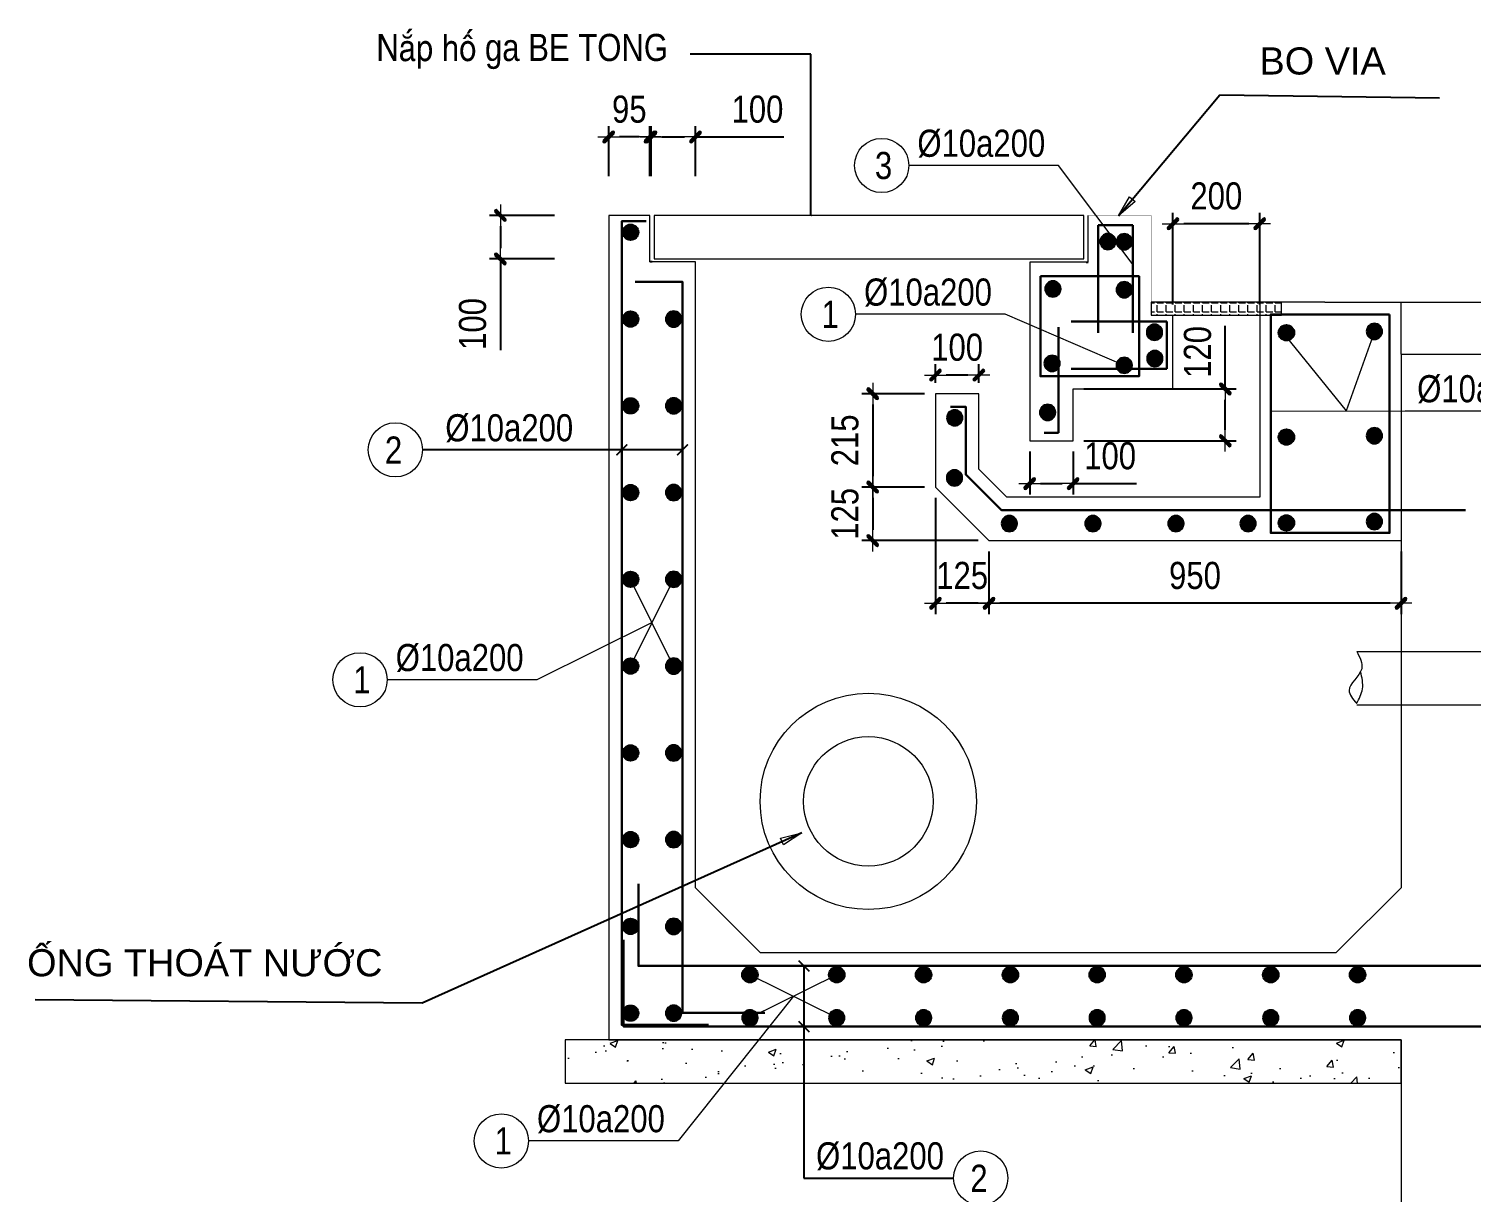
# Model space of a CAD drawing. Header units: millimetres. Extents: x -3568569 to -3536212, y 773195 to 801582.
# Drawn here: x -3541478 to -3538154, y 774930 to 777611 of the extents above; entities that cross this region are included whole.
import ezdxf
from ezdxf.enums import TextEntityAlignment as Align

# ---------------------------------------------------------------- set-up
doc = ezdxf.new("R2010")
doc.units = ezdxf.units.MM
doc.header["$MEASUREMENT"] = 0
doc.layers.get('0').update_dxf_attribs({"lineweight": 9})
doc.layers.get('Defpoints').update_dxf_attribs({"color": 10, "lineweight": 0})
for name, color, linetype, lineweight in [("'S_Concrete_Hatch_252", 252, 'Continuous', 9), ('chunho.q', 1, 'Continuous', 13), ('CTHEP', 4, 'Continuous', 30), ('DBAO', 2, 'Continuous', 13), ('DGIONG', 1, 'Continuous', 13), ('Ghi chu ban ve', 1, 'Continuous', 20), ('KTH', 154, 'Continuous', 15), ('Net cat Betong', 6, 'Continuous', 40), ('STICK', 1, 'Continuous', 9), ('TEXT', 7, 'Continuous', 15)]:
    doc.layers.add(name, color=color, linetype=linetype, lineweight=lineweight)
for name, color, linetype in [('D-TEXT', 1, 'Continuous'), ('MEP-H-TXT25', 7, 'Continuous'), ('Wall Hatch', 134, 'Continuous')]:
    doc.layers.add(name, color=color, linetype=linetype)
doc.styles.add('CHU GHI CHU', font='arial.ttf', dxfattribs={"height": 200})
doc.styles.get("Standard").update_dxf_attribs({"font": 'arial.ttf'})
doc.styles.add('Star-HelCon', font='VHELVCN_0.TTF')
doc.styles.add('TTP-HelCon', font='VHELVCN_0.TTF')
doc.dimstyles.new('DTE-DIM50', dxfattribs={"dimscale": 50, "dimtxt": 2.5, "dimasz": 2.5, "dimexe": 1.25, "dimexo": 0.625, "dimtad": 1, "dimdec": 0, "dimtxsty": 'Standard', "dimcen": 2.5, "dimadec": 0, "dimazin": 0, "dimtfac": 1, "dimtdec": 0, "dimtmove": 0, "dimatfit": 3, "dimldrblk": 'CLOSEDBLANK', "dimfxl": 1, "dimarcsym": 0})
doc.dimstyles.new('TTP-25', dxfattribs={"dimscale": 25, "dimtxt": 2.5, "dimasz": 1, "dimexe": 1, "dimexo": 1, "dimgap": 0.09, "dimtad": 0, "dimdec": 4, "dimrnd": 5, "dimzin": 9, "dimdsep": 46, "dimtxsty": 'TTP-HelCon', "dimblk": 'Stick', "dimcen": 0.09, "dimdle": 1.5, "dimclrd": 256, "dimclre": 256, "dimclrt": 1, "dimadec": 0, "dimazin": 0, "dimtfac": 1, "dimtdec": 4, "dimtmove": 0, "dimatfit": 3, "dimldrblk": 'ARCHTICK', "dimfxl": 1, "dimtvp": 1, "dimtolj": 1, "dimtzin": 0, "dimarcsym": 0})

# ---------------------------------------------------------------- blocks, each defined once
blk = doc.blocks.new('*U317')
at = {"layer": 'Wall Hatch'}
h = blk.add_hatch(color=2, dxfattribs=at)
h.dxf.hatch_style = 1
h.paths.add_polyline_path([(-18, 0, 1), (18, 0, 1)])
at = {"layer": 'D-TEXT'}
blk.add_circle((0, 0), 18, dxfattribs=at)
blk = doc.blocks.new('*U316')
at = {"layer": 'Net cat Betong', "color": 0, "linetype": 'ByBlock', "lineweight": -2, "transparency": 16777216}
for p in [(0, 1800), (0, 1600), (0, 1400), (0, 1200), (0, 1000), (0, 800), (0, 600), (0, 400), (0, 200), (0, 0)]:
    blk.add_blockref('*U317', p, dxfattribs=at)
blk = doc.blocks.new('*U319')
at = {"layer": 'Wall Hatch'}
h = blk.add_hatch(color=2, dxfattribs=at)
h.dxf.hatch_style = 1
h.paths.add_polyline_path([(-18, 0, 1), (18, 0, 1)])
at = {"layer": 'D-TEXT'}
blk.add_circle((0, 0), 18, dxfattribs=at)
blk = doc.blocks.new('*U318')
at = {"layer": 'Net cat Betong', "color": 0, "linetype": 'ByBlock', "lineweight": -2, "transparency": 16777216}
for p in [(0, 1600), (0, 1400), (0, 1200), (0, 1000), (0, 800), (0, 600), (0, 400), (0, 200), (0, 0)]:
    blk.add_blockref('*U319', p, dxfattribs=at)
blk = doc.blocks.new('*U306')
at = {"layer": 'Wall Hatch'}
h = blk.add_hatch(color=2, dxfattribs=at)
h.dxf.hatch_style = 1
h.paths.add_polyline_path([(-18, 0, 1), (18, 0, 1)])
at = {"layer": 'D-TEXT'}
blk.add_circle((0, 0), 18, dxfattribs=at)
blk = doc.blocks.new('*U328')
at = {"layer": 'Net cat Betong', "color": 0, "linetype": 'ByBlock', "lineweight": -2, "transparency": 16777216}
for p in [(0, 1400), (0, 1200), (0, 1000), (0, 800), (0, 600), (0, 400), (0, 200), (0, 0)]:
    blk.add_blockref('*U306', p, dxfattribs=at)
blk = doc.blocks.new('*U308')
at = {"layer": 'Wall Hatch'}
h = blk.add_hatch(color=2, dxfattribs=at)
h.dxf.hatch_style = 1
h.paths.add_polyline_path([(-18, 0, 1), (18, 0, 1)])
at = {"layer": 'D-TEXT'}
blk.add_circle((0, 0), 18, dxfattribs=at)
blk = doc.blocks.new('*U307')
at = {"layer": 'Net cat Betong', "color": 0, "linetype": 'ByBlock', "lineweight": -2, "transparency": 16777216}
for p in [(0, 1400), (0, 1200), (0, 1000), (0, 800), (0, 600), (0, 400), (0, 200), (0, 0)]:
    blk.add_blockref('*U308', p, dxfattribs=at)
blk = doc.blocks.new('*U313')
at = {"layer": 'Wall Hatch'}
h = blk.add_hatch(color=2, dxfattribs=at)
h.dxf.hatch_style = 1
h.paths.add_polyline_path([(-18, 0, 1), (18, 0, 1)])
at = {"layer": 'D-TEXT'}
blk.add_circle((0, 0), 18, dxfattribs=at)
blk = doc.blocks.new('*U312')
at = {"layer": 'Net cat Betong', "color": 0, "linetype": 'ByBlock', "lineweight": -2, "transparency": 16777216}
blk.add_blockref('*U313', (0, 0), dxfattribs=at)
blk = doc.blocks.new('*U315')
at = {"layer": 'Wall Hatch'}
h = blk.add_hatch(color=2, dxfattribs=at)
h.dxf.hatch_style = 1
h.paths.add_polyline_path([(-18, 0, 1), (18, 0, 1)])
at = {"layer": 'D-TEXT'}
blk.add_circle((0, 0), 18, dxfattribs=at)
blk = doc.blocks.new('*U314')
at = {"layer": 'Net cat Betong', "color": 0, "linetype": 'ByBlock', "lineweight": -2, "transparency": 16777216}
blk.add_blockref('*U315', (0, 0), dxfattribs=at)
blk = doc.blocks.new('Stick')
at = {"layer": 'STICK'}
h = blk.add_hatch(color=256, dxfattribs=at)
edge = h.paths.add_edge_path()
edge.add_line((0.3, 0.5), (-0.5, -0.3))
edge.add_arc((-0.4, -0.4), 0.141, 135, 315)
edge.add_line((-0.3, -0.5), (0.5, 0.3))
edge.add_arc((0.4, 0.4), 0.141, 315, 495)
blk.add_line((1, 0), (-1, 0), dxfattribs=at)
blk.add_lwpolyline([(0.3, 0.5), (-0.5, -0.3, 1), (-0.3, -0.5), (0.5, 0.3, 1), (0.3, 0.5, 1)], format="xyb", dxfattribs=at)
blk = doc.blocks.new('*D438')
at = {"layer": 'Defpoints', "color": 0, "ltscale": 0.8, "transparency": 16777216}
for p in [(-3540044.1, 777362), (-3540044.1, 777246.4), (-3539941.6, 777246.4)]:
    blk.add_point(p, dxfattribs=at)
at = {"layer": 'KTH', "lineweight": -2, "ltscale": 0.8, "transparency": 16777216}
for p, q in [((-3540044.1, 777271.4), (-3540044.1, 777387)), ((-3540019.1, 777362), (-3539966.6, 777362)), ((-3539941.6, 777271.4), (-3539941.6, 777387)), ((-3539941.6, 777362), (-3539738.4, 777362))]:
    blk.add_line(p, q, dxfattribs=at)
at = {"layer": 'KTH', "lineweight": -2, "ltscale": 0.8, "transparency": 16777216, "xscale": 25, "yscale": 25, "zscale": 25, "rotation": 180}
blk.add_blockref('Stick', (-3540044.1, 777362), dxfattribs=at)
at = {"layer": 'KTH', "lineweight": -2, "ltscale": 0.8, "transparency": 16777216, "xscale": 25, "yscale": 25, "zscale": 25}
blk.add_blockref('Stick', (-3539941.6, 777362), dxfattribs=at)
at = {"layer": 'KTH', "color": 1, "ltscale": 0.8, "transparency": 16777216, "insert": (-3539798.8, 777425.8), "char_height": 62.5, "attachment_point": 5, "style": 'TTP-HelCon'}
blk.add_mtext('\\A1;100', dxfattribs=at)
blk = doc.blocks.new('_ArchTick')
at = {"color": 0, "linetype": 'ByBlock', "const_width": 0.15}
blk.add_lwpolyline([(-0.5, -0.5), (0.5, 0.5)], dxfattribs=at)
blk = doc.blocks.new('*D439')
at = {"layer": 'Defpoints', "color": 0, "ltscale": 0.8, "transparency": 16777216}
for p in [(-3540141.6, 777362), (-3540141.6, 777246.4), (-3540046.6, 777246.4)]:
    blk.add_point(p, dxfattribs=at)
at = {"layer": 'KTH', "lineweight": -2, "ltscale": 0.8, "transparency": 16777216}
for p, q in [((-3540141.6, 777271.4), (-3540141.6, 777387)), ((-3540071.6, 777362), (-3540116.6, 777362)), ((-3540046.6, 777271.4), (-3540046.6, 777387))]:
    blk.add_line(p, q, dxfattribs=at)
at = {"layer": 'KTH', "lineweight": -2, "ltscale": 0.8, "transparency": 16777216, "xscale": 25, "yscale": 25, "zscale": 25, "rotation": 180}
blk.add_blockref('Stick', (-3540141.6, 777362), dxfattribs=at)
at = {"layer": 'KTH', "lineweight": -2, "ltscale": 0.8, "transparency": 16777216, "xscale": 25, "yscale": 25, "zscale": 25}
blk.add_blockref('Stick', (-3540046.6, 777362), dxfattribs=at)
at = {"layer": 'KTH', "color": 1, "ltscale": 0.8, "transparency": 16777216, "insert": (-3540094.1, 777425.8), "char_height": 62.5, "attachment_point": 5, "style": 'TTP-HelCon'}
blk.add_mtext('\\A1;95', dxfattribs=at)
blk = doc.blocks.new('*D441')
at = {"layer": 'Defpoints', "color": 0, "ltscale": 0.8, "transparency": 16777216}
for p in [(-3540391.1, 777181.2), (-3540241.7, 777181.2), (-3540241.7, 777080.9)]:
    blk.add_point(p, dxfattribs=at)
at = {"layer": 'KTH', "lineweight": -2, "ltscale": 0.8, "transparency": 16777216}
for p, q in [((-3540266.7, 777181.2), (-3540416.1, 777181.2)), ((-3540391.1, 777156.2), (-3540391.1, 777105.9)), ((-3540266.7, 777080.9), (-3540416.1, 777080.9)), ((-3540391.1, 777080.9), (-3540391.1, 776870.7))]:
    blk.add_line(p, q, dxfattribs=at)
at = {"layer": 'KTH', "lineweight": -2, "ltscale": 0.8, "transparency": 16777216, "xscale": 25, "yscale": 25, "zscale": 25}
for p, rotation in [((-3540391.1, 777181.2), 90), ((-3540391.1, 777080.9), 270)]:
    blk.add_blockref('Stick', p, dxfattribs=dict(at, rotation=rotation))
at = {"layer": 'KTH', "color": 1, "ltscale": 0.8, "transparency": 16777216, "insert": (-3540455, 776931), "char_height": 62.5, "attachment_point": 5, "rotation": 90, "style": 'TTP-HelCon'}
blk.add_mtext('\\A1;100', dxfattribs=at)
blk = doc.blocks.new('*D442')
at = {"layer": 'Defpoints', "color": 0, "ltscale": 0.8, "transparency": 16777216}
for p in [(-3539388.8, 776813.1), (-3539388.8, 776770.3), (-3539288.8, 776770.3)]:
    blk.add_point(p, dxfattribs=at)
at = {"layer": 'KTH', "lineweight": -2, "ltscale": 0.8, "transparency": 16777216}
for p, q in [((-3539388.8, 776795.3), (-3539388.8, 776838.1)), ((-3539288.8, 776795.3), (-3539288.8, 776838.1)), ((-3539313.8, 776813.1), (-3539363.8, 776813.1))]:
    blk.add_line(p, q, dxfattribs=at)
at = {"layer": 'KTH', "lineweight": -2, "ltscale": 0.8, "transparency": 16777216, "xscale": 25, "yscale": 25, "zscale": 25, "rotation": 180}
blk.add_blockref('Stick', (-3539388.8, 776813.1), dxfattribs=at)
at = {"layer": 'KTH', "lineweight": -2, "ltscale": 0.8, "transparency": 16777216, "xscale": 25, "yscale": 25, "zscale": 25}
blk.add_blockref('Stick', (-3539288.8, 776813.1), dxfattribs=at)
at = {"layer": 'KTH', "color": 1, "ltscale": 0.8, "transparency": 16777216, "insert": (-3539338.8, 776877), "char_height": 62.5, "attachment_point": 5, "style": 'TTP-HelCon'}
blk.add_mtext('\\A1;100', dxfattribs=at)
blk = doc.blocks.new('*D443')
at = {"layer": 'Defpoints', "color": 0, "ltscale": 0.8, "transparency": 16777216}
for p in [(-3539388.8, 776770.3), (-3539533.3, 776555), (-3539388.8, 776555)]:
    blk.add_point(p, dxfattribs=at)
at = {"layer": 'KTH', "lineweight": -2, "ltscale": 0.8, "transparency": 16777216}
for p, q in [((-3539413.8, 776770.3), (-3539558.3, 776770.3)), ((-3539533.3, 776745.3), (-3539533.3, 776580)), ((-3539413.8, 776555), (-3539558.3, 776555))]:
    blk.add_line(p, q, dxfattribs=at)
at = {"layer": 'KTH', "lineweight": -2, "ltscale": 0.8, "transparency": 16777216, "xscale": 25, "yscale": 25, "zscale": 25}
for p, rotation in [((-3539533.3, 776770.3), 90), ((-3539533.3, 776555), 270)]:
    blk.add_blockref('Stick', p, dxfattribs=dict(at, rotation=rotation))
at = {"layer": 'KTH', "color": 1, "ltscale": 0.8, "transparency": 16777216, "insert": (-3539597.1, 776662.7), "char_height": 62.5, "attachment_point": 5, "rotation": 90, "style": 'TTP-HelCon'}
blk.add_mtext('\\A1;215', dxfattribs=at)
blk = doc.blocks.new('*D444')
at = {"layer": 'Defpoints', "color": 0, "ltscale": 0.8, "transparency": 16777216}
for p in [(-3539388.8, 776555), (-3539533.3, 776431.7), (-3539265.5, 776431.7)]:
    blk.add_point(p, dxfattribs=at)
at = {"layer": 'KTH', "lineweight": -2, "ltscale": 0.8, "transparency": 16777216}
for p, q in [((-3539413.8, 776555), (-3539558.3, 776555)), ((-3539533.3, 776530), (-3539533.3, 776456.7)), ((-3539290.5, 776431.7), (-3539558.3, 776431.7))]:
    blk.add_line(p, q, dxfattribs=at)
at = {"layer": 'KTH', "lineweight": -2, "ltscale": 0.8, "transparency": 16777216, "xscale": 25, "yscale": 25, "zscale": 25}
for p, rotation in [((-3539533.3, 776555), 90), ((-3539533.3, 776431.7), 270)]:
    blk.add_blockref('Stick', p, dxfattribs=dict(at, rotation=rotation))
at = {"layer": 'KTH', "color": 1, "ltscale": 0.8, "transparency": 16777216, "insert": (-3539597.1, 776493.3), "char_height": 62.5, "attachment_point": 5, "rotation": 90, "style": 'TTP-HelCon'}
blk.add_mtext('\\A1;125', dxfattribs=at)
blk = doc.blocks.new('*D445')
at = {"layer": 'Defpoints', "color": 0, "ltscale": 0.8, "transparency": 16777216}
for p in [(-3539265.5, 776431.7), (-3538316.1, 776431.7), (-3539265.5, 776287.1)]:
    blk.add_point(p, dxfattribs=at)
at = {"layer": 'KTH', "lineweight": -2, "ltscale": 0.8, "transparency": 16777216}
for p, q in [((-3539265.5, 776406.7), (-3539265.5, 776262.1)), ((-3538316.1, 776406.7), (-3538316.1, 776262.1)), ((-3538341.1, 776287.1), (-3539240.5, 776287.1))]:
    blk.add_line(p, q, dxfattribs=at)
at = {"layer": 'KTH', "lineweight": -2, "ltscale": 0.8, "transparency": 16777216, "xscale": 25, "yscale": 25, "zscale": 25, "rotation": 180}
blk.add_blockref('Stick', (-3539265.5, 776287.1), dxfattribs=at)
at = {"layer": 'KTH', "lineweight": -2, "ltscale": 0.8, "transparency": 16777216, "xscale": 25, "yscale": 25, "zscale": 25}
blk.add_blockref('Stick', (-3538316.1, 776287.1), dxfattribs=at)
at = {"layer": 'KTH', "color": 1, "ltscale": 0.8, "transparency": 16777216, "insert": (-3538790.8, 776350.9), "char_height": 62.5, "attachment_point": 5, "style": 'TTP-HelCon'}
blk.add_mtext('\\A1;950', dxfattribs=at)
blk = doc.blocks.new('*D446')
at = {"layer": 'Defpoints', "color": 0, "ltscale": 0.8, "transparency": 16777216}
for p in [(-3539388.8, 776555), (-3539265.5, 776431.7), (-3539388.8, 776287.1)]:
    blk.add_point(p, dxfattribs=at)
at = {"layer": 'KTH', "lineweight": -2, "ltscale": 0.8, "transparency": 16777216}
for p, q in [((-3539388.8, 776530), (-3539388.8, 776262.1)), ((-3539265.5, 776406.7), (-3539265.5, 776262.1)), ((-3539290.5, 776287.1), (-3539363.8, 776287.1))]:
    blk.add_line(p, q, dxfattribs=at)
at = {"layer": 'KTH', "lineweight": -2, "ltscale": 0.8, "transparency": 16777216, "xscale": 25, "yscale": 25, "zscale": 25, "rotation": 180}
blk.add_blockref('Stick', (-3539388.8, 776287.1), dxfattribs=at)
at = {"layer": 'KTH', "lineweight": -2, "ltscale": 0.8, "transparency": 16777216, "xscale": 25, "yscale": 25, "zscale": 25}
blk.add_blockref('Stick', (-3539265.5, 776287.1), dxfattribs=at)
at = {"layer": 'KTH', "color": 1, "ltscale": 0.8, "transparency": 16777216, "insert": (-3539327.2, 776350.9), "char_height": 62.5, "attachment_point": 5, "style": 'TTP-HelCon'}
blk.add_mtext('\\A1;125', dxfattribs=at)
blk = doc.blocks.new('*U348')
at = {"layer": 'Wall Hatch'}
h = blk.add_hatch(color=2, dxfattribs=at)
h.dxf.hatch_style = 1
h.paths.add_polyline_path([(-18, 0, 1), (18, 0, 1)])
at = {"layer": 'D-TEXT'}
blk.add_circle((0, 0), 18, dxfattribs=at)
blk = doc.blocks.new('*U347')
at = {"layer": 'Net cat Betong', "color": 0, "linetype": 'ByBlock', "lineweight": -2, "transparency": 16777216}
blk.add_blockref('*U348', (0, 0), dxfattribs=at)
blk = doc.blocks.new('*U309')
at = {"layer": 'Wall Hatch'}
h = blk.add_hatch(color=2, dxfattribs=at)
h.dxf.hatch_style = 1
h.paths.add_polyline_path([(-18, 0, 1), (18, 0, 1)])
at = {"layer": 'D-TEXT'}
blk.add_circle((0, 0), 18, dxfattribs=at)
blk = doc.blocks.new('*U349')
at = {"layer": 'Net cat Betong', "color": 0, "linetype": 'ByBlock', "lineweight": -2, "transparency": 16777216}
blk.add_blockref('*U309', (0, 0), dxfattribs=at)
blk = doc.blocks.new('*U311')
at = {"layer": 'Wall Hatch'}
h = blk.add_hatch(color=2, dxfattribs=at)
h.dxf.hatch_style = 1
h.paths.add_polyline_path([(-18, 0, 1), (18, 0, 1)])
at = {"layer": 'D-TEXT'}
blk.add_circle((0, 0), 18, dxfattribs=at)
blk = doc.blocks.new('*U310')
at = {"layer": 'Net cat Betong', "color": 0, "linetype": 'ByBlock', "lineweight": -2, "transparency": 16777216}
blk.add_blockref('*U311', (0, 0), dxfattribs=at)
blk = doc.blocks.new('*U321')
at = {"layer": 'Wall Hatch'}
h = blk.add_hatch(color=2, dxfattribs=at)
h.dxf.hatch_style = 1
h.paths.add_polyline_path([(-18, 0, 1), (18, 0, 1)])
at = {"layer": 'D-TEXT'}
blk.add_circle((0, 0), 18, dxfattribs=at)
blk = doc.blocks.new('*U320')
at = {"layer": 'Net cat Betong', "color": 0, "linetype": 'ByBlock', "lineweight": -2, "transparency": 16777216}
blk.add_blockref('*U321', (0, 0), dxfattribs=at)
blk = doc.blocks.new('*D447')
at = {"layer": 'Defpoints', "color": 0, "ltscale": 0.8, "transparency": 16777216}
for p in [(-3539171.6, 776661.7), (-3539071.6, 776661.7), (-3539071.6, 776562.9)]:
    blk.add_point(p, dxfattribs=at)
at = {"layer": 'KTH', "lineweight": -2, "ltscale": 0.8, "transparency": 16777216}
for p, q in [((-3539171.6, 776636.7), (-3539171.6, 776537.9)), ((-3539071.6, 776636.7), (-3539071.6, 776537.9)), ((-3539146.6, 776562.9), (-3539096.6, 776562.9)), ((-3539071.6, 776562.9), (-3538925.9, 776562.9))]:
    blk.add_line(p, q, dxfattribs=at)
at = {"layer": 'KTH', "lineweight": -2, "ltscale": 0.8, "transparency": 16777216, "xscale": 25, "yscale": 25, "zscale": 25, "rotation": 180}
blk.add_blockref('Stick', (-3539171.6, 776562.9), dxfattribs=at)
at = {"layer": 'KTH', "lineweight": -2, "ltscale": 0.8, "transparency": 16777216, "xscale": 25, "yscale": 25, "zscale": 25}
blk.add_blockref('Stick', (-3539071.6, 776562.9), dxfattribs=at)
at = {"layer": 'KTH', "color": 1, "ltscale": 0.8, "transparency": 16777216, "insert": (-3538986.3, 776626.8), "char_height": 62.5, "attachment_point": 5, "style": 'TTP-HelCon'}
blk.add_mtext('\\A1;100', dxfattribs=at)
blk = doc.blocks.new('*D448')
at = {"layer": 'Defpoints', "color": 0, "ltscale": 0.8, "transparency": 16777216}
for p in [(-3539071.6, 776781.2), (-3538720.9, 776781.2), (-3539071.6, 776661.7)]:
    blk.add_point(p, dxfattribs=at)
at = {"layer": 'KTH', "lineweight": -2, "ltscale": 0.8, "transparency": 16777216}
for p, q in [((-3538720.9, 776781.2), (-3538720.9, 776926.9)), ((-3539046.6, 776781.2), (-3538695.9, 776781.2)), ((-3538720.9, 776686.7), (-3538720.9, 776756.2)), ((-3539046.6, 776661.7), (-3538695.9, 776661.7))]:
    blk.add_line(p, q, dxfattribs=at)
at = {"layer": 'KTH', "lineweight": -2, "ltscale": 0.8, "transparency": 16777216, "xscale": 25, "yscale": 25, "zscale": 25}
for p, rotation in [((-3538720.9, 776781.2), 90), ((-3538720.9, 776661.7), 270)]:
    blk.add_blockref('Stick', p, dxfattribs=dict(at, rotation=rotation))
at = {"layer": 'KTH', "color": 1, "ltscale": 0.8, "transparency": 16777216, "insert": (-3538784.7, 776866.5), "char_height": 62.5, "attachment_point": 5, "rotation": 90, "style": 'TTP-HelCon'}
blk.add_mtext('\\A1;120', dxfattribs=at)
blk = doc.blocks.new('*U323')
at = {"layer": 'Wall Hatch'}
h = blk.add_hatch(color=2, dxfattribs=at)
h.dxf.hatch_style = 1
h.paths.add_polyline_path([(-18, 0, 1), (18, 0, 1)])
at = {"layer": 'D-TEXT'}
blk.add_circle((0, 0), 18, dxfattribs=at)
blk = doc.blocks.new('*U322')
at = {"layer": 'Net cat Betong', "color": 0, "linetype": 'ByBlock', "lineweight": -2, "transparency": 16777216}
blk.add_blockref('*U323', (0, 0), dxfattribs=at)
blk = doc.blocks.new('*U325')
at = {"layer": 'Wall Hatch'}
h = blk.add_hatch(color=2, dxfattribs=at)
h.dxf.hatch_style = 1
h.paths.add_polyline_path([(-18, 0, 1), (18, 0, 1)])
at = {"layer": 'D-TEXT'}
blk.add_circle((0, 0), 18, dxfattribs=at)
blk = doc.blocks.new('*U324')
at = {"layer": 'Net cat Betong', "color": 0, "linetype": 'ByBlock', "lineweight": -2, "transparency": 16777216}
blk.add_blockref('*U325', (0, 0), dxfattribs=at)
blk = doc.blocks.new('*U327')
at = {"layer": 'Wall Hatch'}
h = blk.add_hatch(color=2, dxfattribs=at)
h.dxf.hatch_style = 1
h.paths.add_polyline_path([(-18, 0, 1), (18, 0, 1)])
at = {"layer": 'D-TEXT'}
blk.add_circle((0, 0), 18, dxfattribs=at)
blk = doc.blocks.new('*U326')
at = {"layer": 'Net cat Betong', "color": 0, "linetype": 'ByBlock', "lineweight": -2, "transparency": 16777216}
blk.add_blockref('*U327', (0, 0), dxfattribs=at)
blk = doc.blocks.new('*U338')
at = {"layer": 'Wall Hatch'}
h = blk.add_hatch(color=2, dxfattribs=at)
h.dxf.hatch_style = 1
h.paths.add_polyline_path([(-18, 0, 1), (18, 0, 1)])
at = {"layer": 'D-TEXT'}
blk.add_circle((0, 0), 18, dxfattribs=at)
blk = doc.blocks.new('*U337')
at = {"layer": 'Net cat Betong', "color": 0, "linetype": 'ByBlock', "lineweight": -2, "transparency": 16777216}
blk.add_blockref('*U338', (0, 0), dxfattribs=at)
blk = doc.blocks.new('*U340')
at = {"layer": 'Wall Hatch'}
h = blk.add_hatch(color=2, dxfattribs=at)
h.dxf.hatch_style = 1
h.paths.add_polyline_path([(-18, 0, 1), (18, 0, 1)])
at = {"layer": 'D-TEXT'}
blk.add_circle((0, 0), 18, dxfattribs=at)
blk = doc.blocks.new('*U339')
at = {"layer": 'Net cat Betong', "color": 0, "linetype": 'ByBlock', "lineweight": -2, "transparency": 16777216}
blk.add_blockref('*U340', (0, 0), dxfattribs=at)
blk = doc.blocks.new('*U342')
at = {"layer": 'Wall Hatch'}
h = blk.add_hatch(color=2, dxfattribs=at)
h.dxf.hatch_style = 1
h.paths.add_polyline_path([(-18, 0, 1), (18, 0, 1)])
at = {"layer": 'D-TEXT'}
blk.add_circle((0, 0), 18, dxfattribs=at)
blk = doc.blocks.new('*U341')
at = {"layer": 'Net cat Betong', "color": 0, "linetype": 'ByBlock', "lineweight": -2, "transparency": 16777216}
blk.add_blockref('*U342', (0, 0), dxfattribs=at)
blk = doc.blocks.new('*U344')
at = {"layer": 'Wall Hatch'}
h = blk.add_hatch(color=2, dxfattribs=at)
h.dxf.hatch_style = 1
h.paths.add_polyline_path([(-18, 0, 1), (18, 0, 1)])
at = {"layer": 'D-TEXT'}
blk.add_circle((0, 0), 18, dxfattribs=at)
blk = doc.blocks.new('*U343')
at = {"layer": 'Net cat Betong', "color": 0, "linetype": 'ByBlock', "lineweight": -2, "transparency": 16777216}
blk.add_blockref('*U344', (0, 0), dxfattribs=at)
blk = doc.blocks.new('*U346')
at = {"layer": 'Wall Hatch'}
h = blk.add_hatch(color=2, dxfattribs=at)
h.dxf.hatch_style = 1
h.paths.add_polyline_path([(-18, 0, 1), (18, 0, 1)])
at = {"layer": 'D-TEXT'}
blk.add_circle((0, 0), 18, dxfattribs=at)
blk = doc.blocks.new('*U345')
at = {"layer": 'Net cat Betong', "color": 0, "linetype": 'ByBlock', "lineweight": -2, "transparency": 16777216}
blk.add_blockref('*U346', (0, 0), dxfattribs=at)
blk = doc.blocks.new('*U353')
at = {"layer": 'Wall Hatch'}
h = blk.add_hatch(color=2, dxfattribs=at)
h.dxf.hatch_style = 1
h.paths.add_polyline_path([(-18, 0, 1), (18, 0, 1)])
at = {"layer": 'D-TEXT'}
blk.add_circle((0, 0), 18, dxfattribs=at)
blk = doc.blocks.new('*U352')
at = {"layer": 'Net cat Betong', "color": 0, "linetype": 'ByBlock', "lineweight": -2, "transparency": 16777216}
blk.add_blockref('*U353', (0, 0), dxfattribs=at)
blk = doc.blocks.new('*U355')
at = {"layer": 'Wall Hatch'}
h = blk.add_hatch(color=2, dxfattribs=at)
h.dxf.hatch_style = 1
h.paths.add_polyline_path([(-18, 0, 1), (18, 0, 1)])
at = {"layer": 'D-TEXT'}
blk.add_circle((0, 0), 18, dxfattribs=at)
blk = doc.blocks.new('*U354')
at = {"layer": 'Net cat Betong', "color": 0, "linetype": 'ByBlock', "lineweight": -2, "transparency": 16777216}
blk.add_blockref('*U355', (0, 0), dxfattribs=at)
blk = doc.blocks.new('*U357')
at = {"layer": 'Wall Hatch'}
h = blk.add_hatch(color=2, dxfattribs=at)
h.dxf.hatch_style = 1
h.paths.add_polyline_path([(-18, 0, 1), (18, 0, 1)])
at = {"layer": 'D-TEXT'}
blk.add_circle((0, 0), 18, dxfattribs=at)
blk = doc.blocks.new('*U356')
at = {"layer": 'Net cat Betong', "color": 0, "linetype": 'ByBlock', "lineweight": -2, "transparency": 16777216}
blk.add_blockref('*U357', (0, 0), dxfattribs=at)
blk = doc.blocks.new('*U359')
at = {"layer": 'Wall Hatch'}
h = blk.add_hatch(color=2, dxfattribs=at)
h.dxf.hatch_style = 1
h.paths.add_polyline_path([(-18, 0, 1), (18, 0, 1)])
at = {"layer": 'D-TEXT'}
blk.add_circle((0, 0), 18, dxfattribs=at)
blk = doc.blocks.new('*U358')
at = {"layer": 'Net cat Betong', "color": 0, "linetype": 'ByBlock', "lineweight": -2, "transparency": 16777216}
blk.add_blockref('*U359', (0, 0), dxfattribs=at)
blk = doc.blocks.new('*U361')
at = {"layer": 'Wall Hatch'}
h = blk.add_hatch(color=2, dxfattribs=at)
h.dxf.hatch_style = 1
h.paths.add_polyline_path([(-18, 0, 1), (18, 0, 1)])
at = {"layer": 'D-TEXT'}
blk.add_circle((0, 0), 18, dxfattribs=at)
blk = doc.blocks.new('*U360')
at = {"layer": 'Net cat Betong', "color": 0, "linetype": 'ByBlock', "lineweight": -2, "transparency": 16777216}
blk.add_blockref('*U361', (0, 0), dxfattribs=at)
blk = doc.blocks.new('*U363')
at = {"layer": 'Wall Hatch'}
h = blk.add_hatch(color=2, dxfattribs=at)
h.dxf.hatch_style = 1
h.paths.add_polyline_path([(-18, 0, 1), (18, 0, 1)])
at = {"layer": 'D-TEXT'}
blk.add_circle((0, 0), 18, dxfattribs=at)
blk = doc.blocks.new('*U362')
at = {"layer": 'Net cat Betong', "color": 0, "linetype": 'ByBlock', "lineweight": -2, "transparency": 16777216}
blk.add_blockref('*U363', (0, 0), dxfattribs=at)
blk = doc.blocks.new('*U365')
at = {"layer": 'Wall Hatch'}
h = blk.add_hatch(color=2, dxfattribs=at)
h.dxf.hatch_style = 1
h.paths.add_polyline_path([(-18, 0, 1), (18, 0, 1)])
at = {"layer": 'D-TEXT'}
blk.add_circle((0, 0), 18, dxfattribs=at)
blk = doc.blocks.new('*U364')
at = {"layer": 'Net cat Betong', "color": 0, "linetype": 'ByBlock', "lineweight": -2, "transparency": 16777216}
blk.add_blockref('*U365', (0, 0), dxfattribs=at)
blk = doc.blocks.new('*D452')
at = {"layer": 'Defpoints', "color": 0, "ltscale": 0.8, "transparency": 16777216}
for p in [(-3538841.6, 777162), (-3538841.6, 776951.2), (-3538641.6, 776951.2)]:
    blk.add_point(p, dxfattribs=at)
at = {"layer": 'KTH', "lineweight": -2, "ltscale": 0.8, "transparency": 16777216}
for p, q in [((-3538841.6, 776976.2), (-3538841.6, 777187)), ((-3538666.6, 777162), (-3538816.6, 777162)), ((-3538641.6, 776976.2), (-3538641.6, 777187))]:
    blk.add_line(p, q, dxfattribs=at)
at = {"layer": 'KTH', "lineweight": -2, "ltscale": 0.8, "transparency": 16777216, "xscale": 25, "yscale": 25, "zscale": 25, "rotation": 180}
blk.add_blockref('Stick', (-3538841.6, 777162), dxfattribs=at)
at = {"layer": 'KTH', "lineweight": -2, "ltscale": 0.8, "transparency": 16777216, "xscale": 25, "yscale": 25, "zscale": 25}
blk.add_blockref('Stick', (-3538641.6, 777162), dxfattribs=at)
at = {"layer": 'KTH', "color": 1, "ltscale": 0.8, "transparency": 16777216, "insert": (-3538741.6, 777225.8), "char_height": 62.5, "attachment_point": 5, "style": 'TTP-HelCon'}
blk.add_mtext('\\A1;200', dxfattribs=at)

msp = doc.modelspace()

# ---------------------------------------------------------------- hatches: boundary and pattern name
at = {"layer": "'S_Concrete_Hatch_252"}
h = msp.add_hatch(dxfattribs=at)
h.set_pattern_fill('ANGLE', color=256, scale=3)
h.set_pattern_definition([(0, (-3562976.547, 771070.677), (0, 20.955), [15.24, -5.715]), (90, (-3562976.547, 771070.677), (-20.955, 1e-15), [15.24, -5.715])])
h.paths.add_polyline_path([(-3538891.59714, 776981.20064), (-3538591.59714, 776981.20064), (-3538591.59714, 776951.20064), (-3538891.59714, 776951.20064)])
h = msp.add_hatch(dxfattribs=at)
h.set_pattern_fill('AR-CONC', color=256)
h.set_pattern_definition([(50, (-3562976.55, 770970.68), (182.1847, -15.9391), [19.05, -209.55]), (355, (-3562976.55, 770970.68), (-35.2434, 191.0568), [15.24, -167.6406]), (100.45144, (-3562961.36, 770969.35), (146.9412, 175.1178), [16.19, -178.0902]), (46.1842, (-3562976.55, 771021.48), (271.079, -42.0423), [28.575, -314.325]), (96.6356, (-3562953.96, 771017.97), (237.404, 247.426), [24.285, -267.1356]), (351.1842, (-3562976.55, 771021.48), (237.404, 247.426), [22.86, -251.4597]), (21, (-3562951.15, 771008.78), (151.6144, -102.2652), [19.05, -209.55]), (326, (-3562951.15, 771008.78), (61.802, 184.188), [15.24, -167.64]), (71.45144, (-3562938.51, 771000.26), (213.4164, 81.9228), [16.19, -178.09]), (37.5, (-3562976.547, 770970.68), (3.0886, 84.55504), [0, -165.608, 0, -170.18, 0, -168.275]), (7.5, (-3562976.55, 770970.68), (66.81966, 100.18057), [0, -97.028, 0, -161.798, 0, -64.135]), (327.5, (-3563033.19, 770970.68), (135.5906, -5.72874), [0, -63.5, 0, -198.12, 0, -262.89]), (317.5, (-3563058.59, 770970.68), (148.1292, 25.4265), [0, -82.55, 0, -131.572, 0, -186.69])])
h.paths.add_polyline_path([(-3538316.07543, 775281.20064), (-3540241.59714, 775281.20064), (-3540241.59714, 775181.20064), (-3538316.07543, 775181.20064)])

# ---------------------------------------------------------------- linework, layer by layer
for p, q in [((-3538418.23919, 776176.1756), (-3537163.8442, 776176.1756)), ((-3537163.8442, 776052.29), (-3538418.23919, 776052.29))]:
    msp.add_line(p, q, dxfattribs=at)
for points in [[(-3538591.59714, 776981.20064), (-3538891.59714, 776981.20064), (-3538891.59714, 776951.20064), (-3538591.59714, 776951.20064)], [(-3538316.07543, 775281.20064), (-3540241.59714, 775281.20064), (-3540241.59714, 775181.20064), (-3538316.07543, 775181.20064)]]:
    msp.add_lwpolyline(points, close=True, dxfattribs=at)
msp.add_lwpolyline([(-3538841.59714, 776951.20064), (-3538591.59714, 776951.20064), (-3538591.59714, 776981.20064), (-3538841.59714, 776981.20064)], dxfattribs=at)
for radius in [249.29715, 149.29715]:
    msp.add_circle((-3539543.42234, 775830.49757), radius, dxfattribs=at)
for points in [[(-3538418.23919, 776176.1756), (-3538406.69595, 776136.05447), (-3538435.62592, 776086.46093), (-3538418.23919, 776056.1756)], [(-3538418.80416, 776056.17455), (-3538404.70635, 776089.81547), (-3538409.27768, 776129.38285)]]:
    msp.add_spline(points, degree=3, dxfattribs=at)
at = {"layer": 'CTHEP', "ltscale": 0.8}
for p, q in [((-3539013.54035, 777158.43278), (-3538934.33731, 777158.43278)), ((-3539013.54035, 776910.83671), (-3539013.54035, 777158.43278)), ((-3538934.33731, 777158.43278), (-3538934.33731, 776910.83671)), ((-3539017.29293, 777041.19462), (-3539146.90571, 777041.19462)), ((-3539076.07003, 776936.4362), (-3538855.49326, 776936.4362)), ((-3538855.49326, 776936.4362), (-3538855.49326, 776827.50155)), ((-3538855.49326, 776827.50155), (-3539076.07003, 776827.50155)), ((-3539105.42131, 776680.17662), (-3539138.28675, 776679.73821))]:
    msp.add_line(p, q, dxfattribs=at)
at = {"layer": 'CTHEP'}
msp.add_line((-3539105.42131, 776923.74107), (-3539105.42131, 776680.17662), dxfattribs=at)
for points in [[(-3539911.59714, 775315.36789), (-3540111.59714, 775315.36789), (-3540111.59714, 775681.71305), (-3540111.59714, 777167.87699), (-3540055.06564, 777167.87699)], [(-3539782.13588, 775342.89277), (-3539971.59714, 775342.89277), (-3539971.59714, 775681.51101), (-3539971.59714, 777028.16979), (-3540080.84292, 777028.16979)], [(-3540073.17883, 775640.6619), (-3540073.17883, 775451.20064), (-3538055.47268, 775451.20064), (-3538055.47268, 775451.20064)], [(-3540107.42989, 775511.20064), (-3540107.42989, 775311.20064), (-3538064.58228, 775311.20064), (-3538064.58228, 775311.20064)]]:
    msp.add_lwpolyline(points, dxfattribs=at)
at = {"layer": 'CTHEP', "ltscale": 0.8}
for points in [[(-3539146.90571, 777041.19462), (-3538919.69212, 777041.19462), (-3538919.69212, 776810.34079), (-3539146.90571, 776810.34079)], [(-3538342.53751, 776952.92346), (-3538616.2094, 776952.92346), (-3538616.2094, 776449.47418), (-3538342.53751, 776449.47418)]]:
    msp.add_lwpolyline(points, close=True, dxfattribs=at)
at = {"layer": 'CTHEP', "color": 2, "ltscale": 0.8, "flags": 128}
msp.add_lwpolyline([(-3538167.22795, 776501.68607), (-3539236.52356, 776501.68607), (-3539318.83053, 776583.99305), (-3539318.83053, 776740.31715), (-3539353.83053, 776740.31715)], dxfattribs=at)
at = {"layer": 'DBAO'}
for p, q in [((-3540046.59714, 777074.06473), (-3540046.59714, 777181.20064)), ((-3539036.59714, 777073.19559), (-3539036.59714, 777181.09874)), ((-3539941.59714, 777074.06473), (-3540041.59714, 777074.06473)), ((-3539941.59714, 776981.20064), (-3539941.59714, 777074.06473)), ((-3538641.59714, 776981.20064), (-3538641.59714, 776692.78714)), ((-3538316.07543, 776861.20064), (-3538316.07543, 775631.20064)), ((-3538316.07543, 776861.20064), (-3537190.99594, 776861.20064)), ((-3539388.83053, 776770.31715), (-3539388.83053, 776554.9981)), ((-3539388.83053, 776554.9981), (-3539265.51851, 776431.68607)), ((-3539265.51851, 776431.68607), (-3538316.07543, 776431.68607)), ((-3538316.07543, 776431.68607), (-3538316.07543, 775631.20064)), ((-3539941.59714, 775631.20064), (-3539791.59714, 775481.20064)), ((-3538316.07543, 775631.20064), (-3538466.07543, 775481.20064)), ((-3538316.07543, 775281.20064), (-3538316.07543, 774719.77597))]:
    msp.add_line(p, q, dxfattribs=at)
for points in [[(-3540046.59714, 777181.20064), (-3540141.59714, 777181.20064), (-3540141.59714, 775681.20064)], [(-3539041.59714, 777073.19559), (-3539171.59714, 777073.19559), (-3539171.59714, 776661.66464), (-3539071.59714, 776661.66464), (-3539071.59714, 776781.20064), (-3538841.59714, 776781.20064), (-3538841.59714, 776951.20064)], [(-3539941.59714, 775681.20064), (-3539941.59714, 776981.20064)], [(-3538641.59714, 776951.20064), (-3538641.59714, 776531.68607), (-3539224.09715, 776531.68607)], [(-3538841.59714, 776781.20064), (-3538841.59714, 776951.20064)], [(-3540141.59714, 775681.20064), (-3540141.59714, 775281.20064), (-3538316.07543, 775281.20064)], [(-3539941.59714, 775631.20064), (-3539941.59714, 775681.20064)], [(-3538466.07543, 775481.20064), (-3539791.59714, 775481.20064)]]:
    msp.add_lwpolyline(points, dxfattribs=at)
at = {"layer": 'DBAO', "const_width": 1, "flags": 128}
msp.add_lwpolyline([(-3538841.59714, 776951.20064), (-3538891.59714, 776951.20064), (-3538891.59714, 777181.09874), (-3539036.59714, 777181.09874)], dxfattribs=at)
at = {"layer": 'DBAO', "flags": 128}
msp.add_lwpolyline([(-3539141.59714, 776531.68607), (-3539224.09715, 776531.68607), (-3539288.83053, 776596.41946), (-3539288.83053, 776770.31715), (-3539388.83053, 776770.31715)], dxfattribs=at)
at = {"layer": 'DGIONG'}
for p, q in [((-3538491.59714, 776981.20064), (-3538641.59714, 776981.20064)), ((-3538491.59714, 776981.20064), (-3537190.99594, 776981.20064)), ((-3538316.07543, 776861.20064), (-3538316.07543, 776981.20064)), ((-3538594.04927, 776917.31031), (-3538442.25569, 776730.46454)), ((-3538377.41796, 776913.92735), (-3538442.25569, 776730.46454)), ((-3539991.96605, 776142.34362), (-3540091.22823, 776342.34362)), ((-3540091.22823, 776142.34362), (-3539991.96605, 776342.34362)), ((-3539616.15521, 775430.83173), (-3539816.15521, 775331.56956)), ((-3539616.15521, 775331.56956), (-3539816.15521, 775430.83173))]:
    msp.add_line(p, q, dxfattribs=at)
for points in [[(-3538933.34722, 777067.12635), (-3539105.25714, 777296.32961), (-3539450.0341, 777296.32961)], [(-3538953.71614, 776835.64033), (-3539228.09324, 776953.30448), (-3539572.8702, 776953.30448)], [(-3538616.2094, 776730.30794), (-3538306.64407, 776730.46454), (-3537961.8671, 776730.46454)], [(-3540041.71299, 776242.57704), (-3540307.22733, 776110.79939), (-3540652.00429, 776110.79939)], [(-3539716.15521, 775381.20064), (-3539981.66955, 775047.79774), (-3540326.44651, 775047.79774)]]:
    msp.add_lwpolyline(points, dxfattribs=at)
msp.add_lwpolyline([(-3539046.59714, 777181.20064), (-3540036.59714, 777181.20064), (-3540036.59714, 777080.8667), (-3539046.59714, 777080.8667)], close=True, dxfattribs=at)
for centre in [(-3539512.5341, 777296.32961), (-3539635.3702, 776953.30448), (-3540633.21097, 776640.81797), (-3540714.50429, 776110.79939), (-3540388.94651, 775047.79774), (-3539284.36979, 774962.16014)]:
    msp.add_circle(centre, 62.5, dxfattribs=at)
at = {"layer": 'MEP-H-TXT25', "color": 2, "ltscale": 0.8}
for p, q in [((-3540041.59714, 777074.06473), (-3540046.59714, 777074.06473)), ((-3539041.59714, 777073.19559), (-3539036.59714, 777073.19559))]:
    msp.add_line(p, q, dxfattribs=at)

# ---------------------------------------------------------------- block references
at = {"layer": 'Net cat Betong', "color": 2}
for name, p in [('*U316', (-3540091.22823, 775342.34362)), ('*U314', (-3538580.12514, 776910.87277)), ('*U364', (-3538580.12514, 776670.16882)), ('*U360', (-3538580.12514, 776472.33459))]:
    msp.add_blockref(name, p, dxfattribs=at)
at = {"layer": 'Net cat Betong', "color": 2, "xscale": -1}
for name, p in [('*U324', (-3538991.41455, 777120.91373)), ('*U322', (-3538953.71614, 777120.45014)), ('*U326', (-3539118.06639, 777011.74214)), ('*U320', (-3538953.71614, 777009.80792)), ('*U318', (-3539991.96605, 775342.34362)), ('*U343', (-3538884.07177, 776911.78322)), ('*U312', (-3538377.41796, 776913.92735)), ('*U349', (-3539120.09961, 776840.2015)), ('*U345', (-3538883.26787, 776851.25567)), ('*U347', (-3538953.71614, 776835.64033)), ('*U337', (-3539344.35948, 776714.68043)), ('*U310', (-3539130.24354, 776727.14471)), ('*U362', (-3538377.41796, 776673.2234)), ('*U339', (-3539344.87803, 776576.17483)), ('*U358', (-3538377.41796, 776475.38917)), ('*U341', (-3539218.51461, 776470.9541)), ('*U352', (-3539025.91496, 776470.9541)), ('*U354', (-3538834.61628, 776470.9541)), ('*U356', (-3538668.50253, 776470.9541))]:
    msp.add_blockref(name, p, dxfattribs=at)
at = {"layer": 'Net cat Betong', "color": 2, "rotation": 270}
msp.add_blockref('*U307', (-3539816.15521, 775430.83173), dxfattribs=at)
at = {"layer": 'Net cat Betong', "color": 2, "xscale": -1, "rotation": 270}
msp.add_blockref('*U328', (-3539816.15521, 775331.56956), dxfattribs=at)

# ---------------------------------------------------------------- texts
at = {"layer": 'chunho.q', "style": 'TTP-HelCon'}
for s, p in [('Naép hoá ga BE TONG', (-3540676.6532, 777537.17069)), ('Þ10a200', (-3539430.4196, 777316.32961)), ('Þ10a200', (-3539553.25571, 776973.30448)), ('Þ10a200', (-3538278.81493, 776750.46454)), ('Þ10a200', (-3540518.08684, 776660.4657)), ('Þ10a200', (-3540632.3898, 776130.79939)), ('Þ10a200', (-3540306.83201, 775067.79774)), ('Þ10a200', (-3539663.81762, 774982.16014))]:
    msp.add_text(s, height=62.5, dxfattribs=at).set_placement(p)
at = {"layer": 'Ghi chu ban ve', "style": 'CHU GHI CHU'}
for s, p in [('BO VIA', (-3538642.27519, 777506.05893)), ('ỐNG THOÁT NƯỚC', (-3541481.76779, 775427.28495))]:
    msp.add_text(s, height=62.5, dxfattribs=at).set_placement(p)
at = {"layer": 'TEXT', "color": 1, "style": 'Star-HelCon'}
for s, p in [('3', (-3539508.36743, 777296.32961)), ('1', (-3539631.20354, 776953.30448)), ('2', (-3540637.37764, 776640.81797)), ('1', (-3540710.33763, 776110.79939)), ('1', (-3540384.77984, 775047.79701)), ('2', (-3539288.53646, 774962.16014))]:
    msp.add_text(s, height=62.5, dxfattribs=at).set_placement(p, align=Align.MIDDLE)

# ---------------------------------------------------------------- dimensions: what is measured, and where the dimension line sits
at = {"layer": 'KTH', "color": 2, "ltscale": 0.8}
for base, p1, p2, angle, picture, middle in [((-3540141.59714, 777361.97934), (-3540046.59714, 777246.42302), (-3540141.59714, 777246.42302), 180, '*D439', (-3540094.09714, 777425.81268)), ((-3539533.29926005, 776554.99809905), (-3539388.83053286, 776770.31714875), (-3539388.83053286, 776554.99809905), 90, '*D443', (-3539597.13259338, 776662.6576239)), ((-3539533.29926, 776431.68607), (-3539388.83053, 776554.9981), (-3539265.51851, 776431.68607), 90, '*D444', (-3539597.13259, 776493.34209)), ((-3539388.83053, 776287.063), (-3539265.51851, 776431.68607), (-3539388.83053, 776554.9981), 180, '*D446', (-3539327.17452, 776350.89633)), ((-3539265.51851, 776287.063), (-3538316.07543, 776431.68607), (-3539265.51851, 776431.68607), 180, '*D445', (-3538790.79697, 776350.89633))]:
    dim = msp.add_linear_dim(base=base, p1=p1, p2=p2, angle=angle, dimstyle='TTP-25', dxfattribs=at)
    dim.commit()
    dim.dimension.update_dxf_attribs({"geometry": picture, "text_midpoint": middle})
for base, p1, p2, angle, picture, middle, dimtype in [((-3540044.09714, 777361.97934), (-3539941.59714, 777246.42302), (-3540044.09714, 777246.42302), 180, '*D438', (-3539798.75978, 777361.97934), 160), ((-3540391.14, 777181.20064), (-3540241.74977, 777080.8667), (-3540241.74977, 777181.20064), 90, '*D441', (-3540391.14, 776931.03367), 160), ((-3539388.83053, 776813.12496), (-3539288.83053, 776770.31715), (-3539388.83053, 776770.31715), 180, '*D442', (-3539338.83053, 776813.12496), 160), ((-3539071.59714, 776562.94817), (-3539171.59714, 776661.66464), (-3539071.59714, 776661.66464), 0, '*D447', (-3538986.26381, 776562.94817), 161)]:
    dim = msp.add_linear_dim(base=base, p1=p1, p2=p2, angle=angle, dimstyle='TTP-25', dxfattribs=at)
    dim.commit()
    dim.dimension.update_dxf_attribs({"geometry": picture, "text_midpoint": middle, "dimtype": dimtype})
dim = msp.add_aligned_dim(p1=(-3538641.59714, 776951.20064), p2=(-3538841.59714, 776951.20064), distance=-210.7787, dimstyle='TTP-25', override={"dimtmove": 1}, dxfattribs=at)
dim.commit()
dim.dimension.update_dxf_attribs({"geometry": '*D452', "text_midpoint": (-3538741.59714, 777225.81268)})
dim = msp.add_aligned_dim(p1=(-3539071.59714, 776661.66464), p2=(-3539071.59714, 776781.20064), distance=-350.69658, dimstyle='TTP-25', dxfattribs=at)
dim.commit()
dim.dimension.update_dxf_attribs({"geometry": '*D448', "text_midpoint": (-3538784.7339, 776866.53398)})

# ---------------------------------------------------------------- leaders
at = {"color": 1}
for points in [[(-3538967.22768, 777180.39625), (-3538733.43697, 777459.12406), (-3538227.07245, 777452.04356)], [(-3539696.58582, 775758.31995), (-3540571.15316, 775365.63263), (-3541463.43804, 775372.71313)]]:
    msp.add_leader(points, dimstyle='DTE-DIM50', override={"dimasz": 1}, dxfattribs=at)
at = {"layer": 'DGIONG'}
for points, override in [([(-3539676.04117, 777181.20064), (-3539676.04117, 777553.1659), (-3539953.61108, 777553.1659)], {"dimasz": 0.2, "dimgap": 0.09, "dimtad": 0, "dimfxl": 3.5, "dimarcsym": 1}), ([(-3540111.59714, 776640.96319), (-3540570.71097, 776641.00748), (-3540570.71108, 776640.70085)], {"dimgap": 0.09, "dimtad": 0}), ([(-3539971.59714, 776641.00748), (-3540570.71097, 776640.81797), (-3540570.71097, 776641.00748)], {"dimgap": 0.09, "dimtad": 0}), ([(-3539691.64676, 775451.20064), (-3539691.64676, 774962.16014), (-3539346.86979, 774962.16014)], {"dimgap": 0.09, "dimtad": 0}), ([(-3539691.64676, 775311.20064), (-3539691.64676, 774962.16014), (-3539346.86979, 774962.16014)], {"dimgap": 0.09, "dimtad": 0})]:
    msp.add_leader(points, dimstyle='TTP-25', override=override, dxfattribs=at)

doc.saveas('drawing.dxf')
